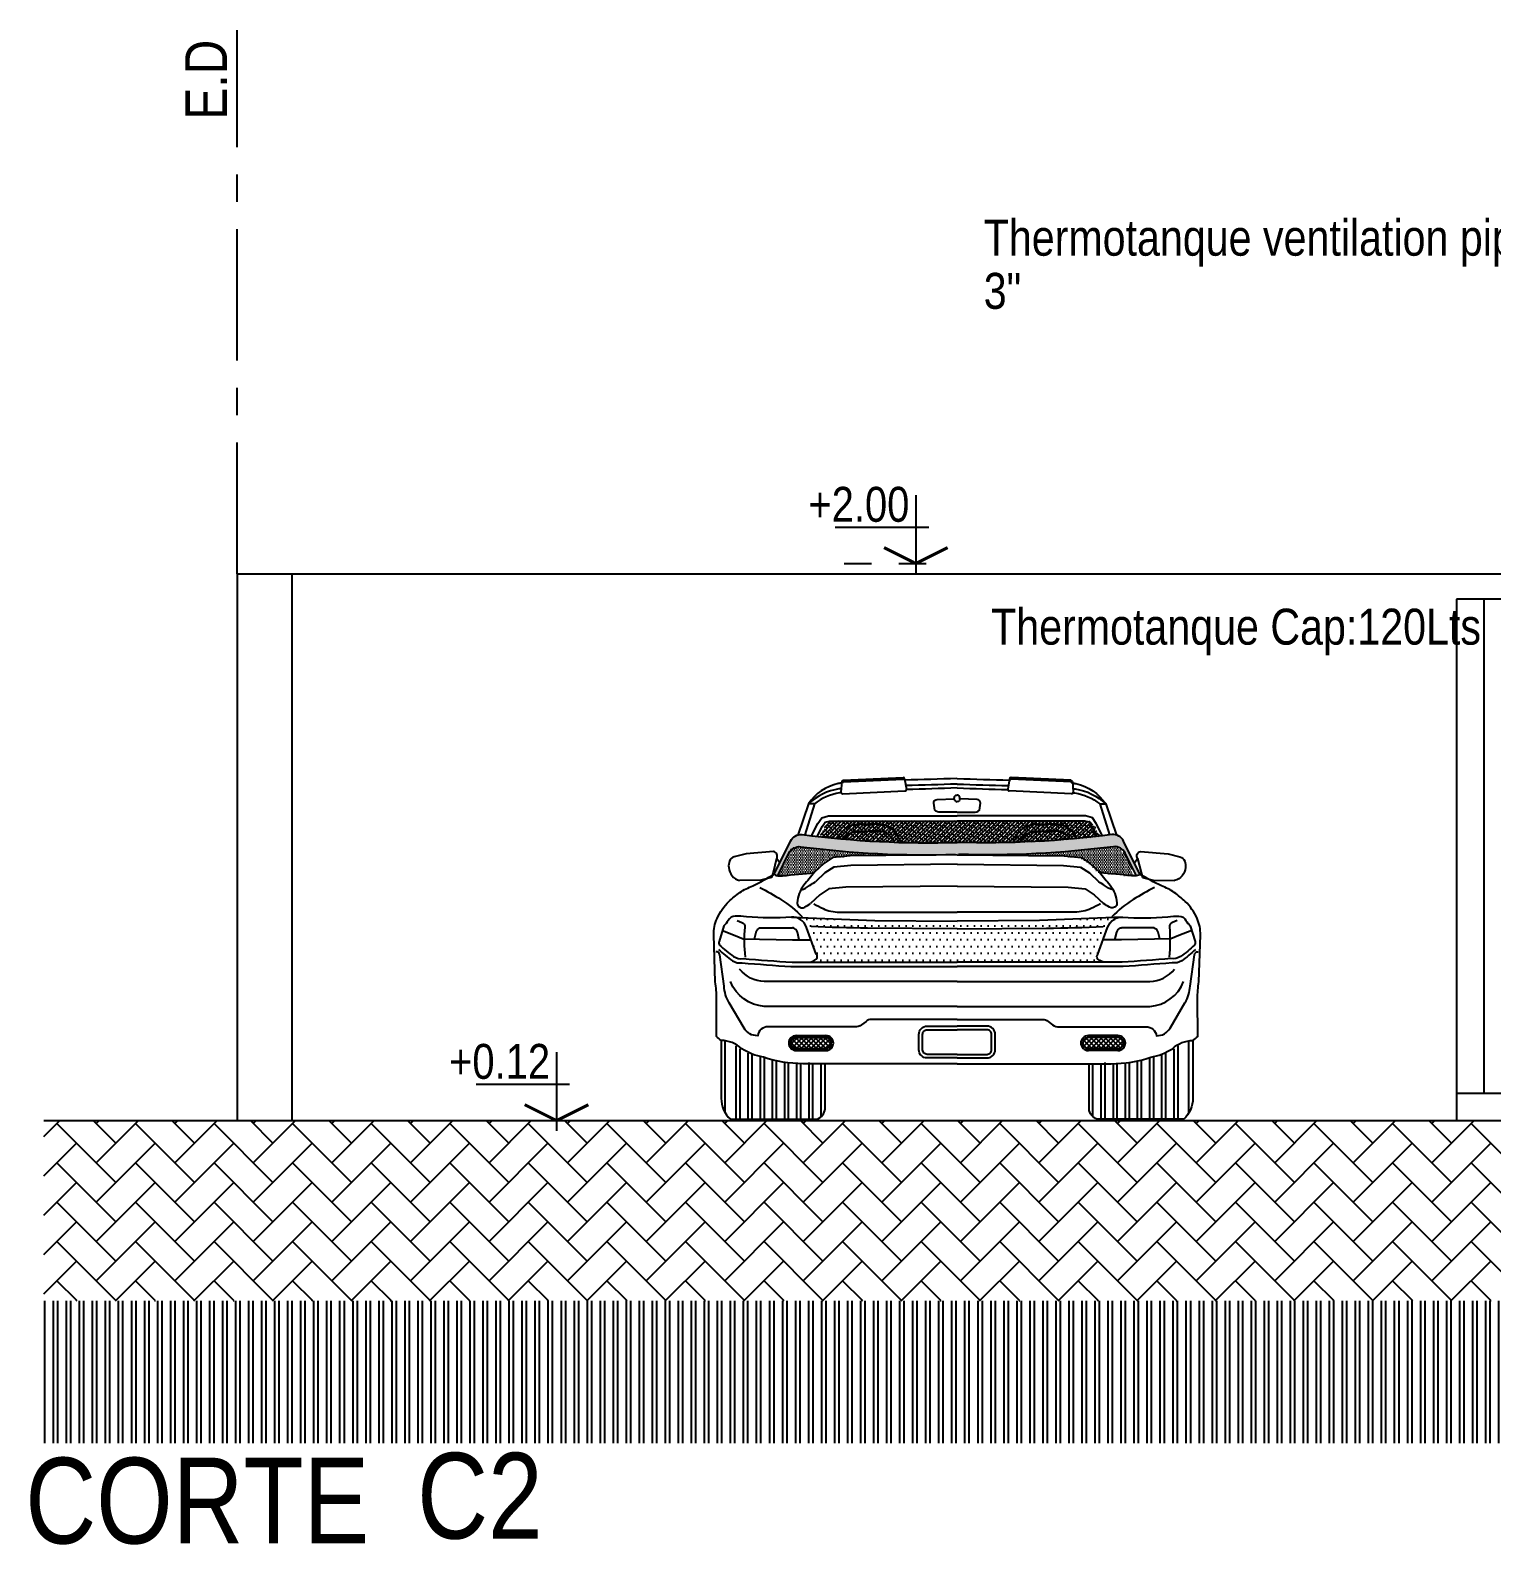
# Model space of a CAD drawing. Header units: millimetres. Extents: x 221 to 543, y -43 to 148.
# Drawn here: x 274.48 to 279.83, y 39.84 to 45.38 of the extents above; entities that cross this region are included whole.
import ezdxf
from ezdxf.enums import TextEntityAlignment as Align

# ---------------------------------------------------------------- set-up
doc = ezdxf.new("R2010")
doc.units = ezdxf.units.MM
doc.linetypes.add('ACAD_ISO04W100', pattern=[30, 24, -3, 0, -3])
doc.linetypes.add('HIDDEN2', pattern=[4.7625, 3.175, -1.5875])
for name, color, linetype in [('10-M-A-100', 3, 'Continuous'), ('10-NIVELES EN CORTE', 7, 'Continuous'), ('10-SOLADOS', 15, 'Continuous'), ('BOXTER', 7, 'Continuous'), ('CARRERA911', 7, 'Continuous')]:
    doc.layers.add(name, color=color, linetype=linetype)
doc.styles.add('gardel', font='ARIALN.TTF')
doc.styles.add('NARROW', font='ARIALN.TTF')

# ---------------------------------------------------------------- blocks, each defined once
blk = doc.blocks.new('CAR1_BACK')
at = {"layer": 'BOXTER'}
h = blk.add_hatch(dxfattribs=at)
h.set_pattern_fill('ANSI38', color=256, scale=0.075, style=0)
h.set_pattern_definition([(45, (-493.356793, -92.587259), (-0.00662912607, 0.00662912607), []), (135, (-493.356793, -92.587259), (-0.01988737822, 0.00662912607), [0.0234375, -0.0140625])])
h.paths.add_polyline_path([(0.5028, 1.0713), (0.493, 1.086), (0.4772, 1.0905), (0.0101, 1.0905), (-0.4571, 1.0905), (-0.4729, 1.086), (-0.4827, 1.0713), (-0.5018, 1.0341, 0.035424), (0.0101, 1.0123, 0.035424), (0.5219, 1.0341)])
h = blk.add_hatch(dxfattribs=at)
h.set_pattern_fill('DOTS', color=256, scale=0.1, style=0)
h.set_pattern_definition([(0, (-499.034982, -93.499769), (0.003125, 0.00625), [0, -0.00625])])
h.paths.add_polyline_path([(0.5723, 0.9964, -0.313695), (0.615, 0.9727), (0.6559, 0.8894, 0.16231), (0.6685, 0.8959), (0.6093, 1.0168, 0.313695), (0.5666, 1.0405, -0.039235), (0, 1.012, -0.039235), (-0.5666, 1.0405, 0.313695), (-0.6093, 1.0168), (-0.6685, 0.8959, 0.16231), (-0.6559, 0.8894), (-0.615, 0.9727, -0.313695), (-0.5723, 0.9964, 0.039235), (-0.0058, 0.968), (0.0058, 0.968, 0.039235)])
h = blk.add_hatch(dxfattribs=at)
h.set_pattern_fill('DOTS', color=256, scale=0.1, style=0)
h.set_pattern_definition([(180, (499.03087, -93.085565), (-0.003125, 0.00625), [0, -0.00625])])
h.paths.add_polyline_path([(-0.6424, 0.8899), (-0.6544, 0.8891, -0.06258), (-0.66, 0.8893), (-0.6191, 0.9726, -0.313695), (-0.5764, 0.9963, 0.023068), (-0.2437, 0.9688), (-0.2437, 0.964), (-0.3957, 0.9626), (-0.458, 0.9562), (-0.491, 0.9346), (-0.5265, 0.9013, 0.000379)])
h = blk.add_hatch(dxfattribs=at)
h.set_pattern_fill('DOTS', color=256, scale=0.1, style=0)
h.set_pattern_definition([(0, (-499.0405936, -93.085565), (0.003125, 0.00625), [0, -0.00625])])
h.paths.add_polyline_path([(0.6327, 0.8899), (0.6446, 0.8891, 0.06258), (0.6502, 0.8893), (0.6094, 0.9726, 0.313695), (0.5667, 0.9963, -0.023068), (0.234, 0.9688), (0.234, 0.964), (0.386, 0.9626), (0.4483, 0.9562), (0.4813, 0.9346), (0.5168, 0.9013, -0.000379)])
h = blk.add_hatch(dxfattribs=at)
h.set_pattern_fill('ANSI37', color=256, scale=0.1, style=0)
h.set_pattern_definition([(45, (-497.013665, -92.58753), (-0.00883883476, 0.00883883476), []), (135, (-497.013665, -92.58753), (-0.00883883476, -0.00883883476), [])])
h.paths.add_polyline_path([(-0.4801, 0.3056), (-0.5883, 0.3056, 1), (-0.5883, 0.2506), (-0.4801, 0.2506, 1)])
h.paths.add_polyline_path([(-0.5883, 0.2581), (-0.5883, 0.2581)], flags=16)
h.paths.add_polyline_path([(0.5883, 0.3056), (0.4801, 0.3056, 1), (0.4801, 0.2506), (0.5883, 0.2506, 1)])
h.paths.add_polyline_path([(0.4801, 0.2581), (0.4801, 0.2581)], flags=16)
at = {"layer": 'CARRERA911'}
h = blk.add_hatch(dxfattribs=at)
h.set_pattern_fill('DOTS', color=256, scale=0.4, style=0)
h.set_pattern_definition([(0, (-497.013665, -87.495802), (0.0125, 0.025), [0, -0.025])])
h.paths.add_polyline_path([(0.5505, 0.7011, -0.166159), (0.5741, 0.7305, -0.10201), (0.5934, 0.7379), (0.3014, 0.7258), (0, 0.7236), (-0.3014, 0.7258), (-0.5934, 0.7379, -0.10201), (-0.5741, 0.7305, -0.166159), (-0.5505, 0.7011), (-0.5152, 0.603, -0.454835), (-0.5152, 0.5853, -0.181211), (-0.5466, 0.5735), (0, 0.5735), (0.5466, 0.5735, -0.181211), (0.5152, 0.5853, -0.454835), (0.5152, 0.603)])
at = {"layer": 'BOXTER'}
for p, q in [((-0.4216, 1.2343), (-0.4246, 1.1957)), ((-0.4165, 1.2392), (-0.1975, 1.2491)), ((-0.4157, 1.2334), (-0.1967, 1.2433)), ((-0.192, 1.2447), (-0.1855, 1.2065)), ((0.192, 1.2447), (0.1855, 1.2065)), ((0.4157, 1.2334), (0.1967, 1.2433)), ((0.4165, 1.2392), (0.1975, 1.2491)), ((0.4216, 1.2343), (0.4246, 1.1957)), ((-0.419, 1.1899), (-0.1905, 1.2003)), ((0.419, 1.1899), (0.1905, 1.2003)), ((-0.5437, 1.1528), (-0.583, 1.0389)), ((-0.5219, 1.1528), (-0.5569, 1.0392)), ((0.5219, 1.1528), (0.5569, 1.0392)), ((0.5437, 1.1528), (0.583, 1.0389)), ((-0.3635, 1.0785), (-0.3247, 1.0785)), ((-0.3635, 1.0535), (-0.3247, 1.0535)), ((-0.2859, 1.0785), (-0.3247, 1.0785)), ((-0.2859, 1.0535), (-0.3247, 1.0535)), ((0.2859, 1.0785), (0.3247, 1.0785)), ((0.2859, 1.0535), (0.3247, 1.0535)), ((0.3635, 1.0785), (0.3247, 1.0785)), ((0.3635, 1.0535), (0.3247, 1.0535)), ((-0.6604, 0.9535), (-0.6729, 0.9014)), ((-0.4539, 0.9564), (-0.4869, 0.9348)), ((-0.3916, 0.9627), (-0.4539, 0.9564)), ((0, 0.9665), (-0.3916, 0.9627)), ((0, 0.9665), (0.3916, 0.9627)), ((0.3916, 0.9627), (0.4539, 0.9564)), ((0.4539, 0.9564), (0.4869, 0.9348)), ((0.6604, 0.9535), (0.6729, 0.9014)), ((-0.6729, 0.9014), (-0.6787, 0.8841)), ((-0.4869, 0.9348), (-0.521, 0.9028)), ((-0.4842, 0.9002), (-0.5182, 0.8682)), ((-0.4511, 0.9218), (-0.4842, 0.9002)), ((-0.3889, 0.9281), (-0.4511, 0.9218)), ((0, 0.9319), (-0.3889, 0.9281)), ((0, 0.9319), (0.3889, 0.9281)), ((0.3889, 0.9281), (0.4511, 0.9218)), ((0.4511, 0.9218), (0.4842, 0.9002)), ((0.4842, 0.9002), (0.5182, 0.8682)), ((0.4869, 0.9348), (0.521, 0.9028)), ((0.6729, 0.9014), (0.6787, 0.8841)), ((-0.7177, 0.874), (-0.7956, 0.8725)), ((-0.6787, 0.8841), (-0.7177, 0.874)), ((-0.4689, 0.8421), (-0.502, 0.8205)), ((-0.4066, 0.8484), (-0.4689, 0.8421)), ((0, 0.8524), (-0.4066, 0.8484)), ((0, 0.8524), (0.4066, 0.8484)), ((0.4066, 0.8484), (0.4689, 0.8421)), ((0.4689, 0.8421), (0.502, 0.8205)), ((0.6787, 0.8841), (0.7177, 0.874)), ((0.7177, 0.874), (0.7956, 0.8725)), ((-0.502, 0.8205), (-0.536, 0.7885)), ((0.502, 0.8205), (0.536, 0.7885)), ((-0.8582, 0.6901), (-0.8117, 0.6717)), ((-0.8117, 0.6717), (-0.7823, 0.6599)), ((0.8117, 0.6717), (0.7823, 0.6599)), ((0.8582, 0.6901), (0.8117, 0.6717)), ((-0.7823, 0.6599), (-0.6016, 0.656)), ((-0.6016, 0.656), (-0.5343, 0.656)), ((0.6016, 0.656), (0.5343, 0.656)), ((0.7823, 0.6599), (0.6016, 0.656)), ((0, 0.5027), (-0.7051, 0.5027)), ((0, 0.5027), (0.7051, 0.5027)), ((0, 0.4123), (-0.7051, 0.4123)), ((0, 0.4123), (0.7051, 0.4123)), ((-0.8481, 0.0241), (-0.8481, 0.2866)), ((-0.5883, 0.3056), (-0.4801, 0.3056)), ((-0.5883, 0.2981), (-0.4801, 0.2981)), ((0.5883, 0.3056), (0.4801, 0.3056)), ((0.5883, 0.2981), (0.4801, 0.2981)), ((0.8481, 0.0241), (0.8481, 0.2866)), ((-0.8083, 0), (-0.8083, 0.2684)), ((-0.7939, 0), (-0.7939, 0.257)), ((-0.7638, 0), (-0.7638, 0.2411)), ((-0.7494, 0), (-0.7494, 0.2355)), ((-0.7194, 0), (-0.7194, 0.2273)), ((-0.705, 0), (-0.705, 0.2231)), ((-0.5883, 0.2581), (-0.4801, 0.2581)), ((-0.5883, 0.2506), (-0.4801, 0.2506)), ((0.5883, 0.2581), (0.4801, 0.2581)), ((0.5883, 0.2506), (0.4801, 0.2506)), ((0.705, 0), (0.705, 0.2231)), ((0.7194, 0), (0.7194, 0.2273)), ((0.7494, 0), (0.7494, 0.2355)), ((0.7638, 0), (0.7638, 0.2411)), ((0.7939, 0), (0.7939, 0.257)), ((0.8083, 0), (0.8083, 0.2684)), ((-0.6749, 0), (-0.6749, 0.2148)), ((-0.6605, 0), (-0.6605, 0.2117)), ((-0.6305, 0), (-0.6305, 0.2066)), ((-0.6161, 0), (-0.6161, 0.2049)), ((-0.586, 0), (-0.586, 0.2029)), ((-0.5716, 0), (-0.5716, 0.2027)), ((-0.5415, 0), (-0.5415, 0.2066)), ((-0.5272, 0), (-0.5272, 0.2049)), ((-0.4971, 0.009), (-0.4971, 0.2029)), ((0.4971, 0.009), (0.4971, 0.2029)), ((0.5272, 0), (0.5272, 0.2049)), ((0.5415, 0), (0.5415, 0.2066)), ((0.5716, 0), (0.5716, 0.2027)), ((0.586, 0), (0.586, 0.2029)), ((0.6161, 0), (0.6161, 0.2049)), ((0.6305, 0), (0.6305, 0.2066)), ((0.6605, 0), (0.6605, 0.2117)), ((0.6749, 0), (0.6749, 0.2148))]:
    blk.add_line(p, q, dxfattribs=at)
for points in [[(-0.4207, 1.2293, 0.003442), (-0.4348, 1.2274, 0.195239), (-0.5437, 1.1528)], [(-0.0007, 1.2457, -0.002341), (-0.1915, 1.24, -0.002341)], [(0, 1.2255, -0.002301), (-0.1877, 1.2198, -0.002301)], [(0, 1.2255, 0.002301), (0.1877, 1.2198, 0.002301)], [(0.0007, 1.2457, 0.002341), (0.1915, 1.24, 0.002341)], [(0.4207, 1.2293, -0.003442), (0.4348, 1.2274, -0.195239), (0.5437, 1.1528)], [(-0.4236, 1.2085, 0.002086), (-0.4319, 1.2074, 0.158223), (-0.5438, 1.1528)], [(-0.4244, 1.1938, 0.001402), (-0.4299, 1.193, 0.136653), (-0.5219, 1.1528, 0.136653)], [(0, 1.211, -0.002271), (-0.1854, 1.2054, -0.002271)], [(-0.0008, 1.122), (-0.061, 1.122, -0.192449), (-0.0817, 1.1303), (-0.0852, 1.1559, -0.477894), (-0.0734, 1.1684), (-0.0105, 1.1709, 0.369762), (0, 1.1607, 0.292319)], [(-0.0105, 1.1709, -0.133339), (-0.0076, 1.1822, -0.192535), (0, 1.185, -0.192535)], [(0, 1.211, 0.002271), (0.1854, 1.2054, 0.002271)], [(0.0105, 1.1709, 0.133339), (0.0076, 1.1822, 0.192535), (0, 1.185, 0.192535)], [(0.0008, 1.122), (0.061, 1.122, 0.192449), (0.0817, 1.1303), (0.0852, 1.1559, 0.477894), (0.0734, 1.1684), (0.0105, 1.1709, -0.369762), (0, 1.1607, -0.292319)], [(0.4236, 1.2085, -0.002086), (0.4319, 1.2074, -0.158223), (0.5438, 1.1528)], [(0.4244, 1.1938, -0.001402), (0.4299, 1.193, -0.136653), (0.5219, 1.1528, -0.136653)], [(-0.4376, 1.0261, -0.00227), (-0.4354, 1.0307, -0.159797), (-0.3976, 1.0703, -0.112669), (-0.3635, 1.0785)], [(-0.4135, 1.024, -0.242964), (-0.3635, 1.0535)], [(-0.2055, 1.012, 0.009136), (-0.214, 1.0307, 0.159797), (-0.2517, 1.0703, 0.112669), (-0.2859, 1.0785)], [(-0.2302, 1.0128, 0.000575), (-0.2307, 1.014, 0.290372), (-0.2859, 1.0535)], [(0.2055, 1.012, -0.009136), (0.214, 1.0307, -0.159797), (0.2517, 1.0703, -0.112669), (0.2859, 1.0785)], [(0.2302, 1.0128, -0.000575), (0.2307, 1.014, -0.290372), (0.2859, 1.0535)], [(0.4376, 1.0261, 0.00227), (0.4354, 1.0307, 0.159797), (0.3976, 1.0703, 0.112669), (0.3635, 1.0785)], [(0.4135, 1.024, 0.242964), (0.3635, 1.0535)], [(-0.6685, 0.8959), (-0.6093, 1.0168, -0.313695), (-0.5666, 1.0405, 0.039235), (0, 1.012, -1.106643)], [(0.6685, 0.8959), (0.6093, 1.0168, 0.313695), (0.5666, 1.0405, -0.039235), (0, 1.012, 1.106643)], [(-0.7715, 0.9698), (-0.8152, 0.9593, 0.255954), (-0.8325, 0.9435, 0.109928), (-0.8352, 0.9203, 0.328216), (-0.7956, 0.8725, -1.878061)], [(-0.6486, 0.9367), (-0.6604, 0.9535, 0.563388), (-0.6715, 0.9782), (-0.7715, 0.9698)], [(-0.6559, 0.8894), (-0.615, 0.9727, -0.313695), (-0.5723, 0.9964, 0.039235), (-0.0058, 0.968)], [(0.6559, 0.8894), (0.615, 0.9727, 0.313695), (0.5723, 0.9964, -0.039235), (0.0058, 0.968)], [(0.6486, 0.9367), (0.6604, 0.9535, -0.563388), (0.6715, 0.9782), (0.7715, 0.9698)], [(0.7715, 0.9698), (0.8152, 0.9593, -0.255954), (0.8325, 0.9435, -0.109928), (0.8352, 0.9203, -0.328216), (0.7956, 0.8725, 1.878061)], [(-0.8626, 0.2877, -0.053296), (-0.8805, 0.3023), (-0.8797, 0.44, 0.041329), (-0.8844, 0.502), (-0.89, 0.6736, -0.114228), (-0.8781, 0.734, -0.09631), (-0.8343, 0.7961, -0.03892), (-0.7945, 0.8287, -0.069384), (-0.7475, 0.8526, 0.014198), (-0.6685, 0.8959, 0.091075)], [(-0.6685, 0.8959, 0.227198), (-0.6502, 0.8893), (-0.6383, 0.8901, -0.00038), (-0.5221, 0.9015, -0.00038)], [(-0.521, 0.9028, 0.01635), (-0.5602, 0.8551, 0.147608), (-0.5846, 0.7907, 0.198133), (-0.5807, 0.779, 0.36084), (-0.5573, 0.7751, 0.017716), (-0.536, 0.7885, 0.024493)], [(0.521, 0.9028, -0.01635), (0.5602, 0.8551, -0.147608), (0.5846, 0.7907, -0.198133), (0.5807, 0.779, -0.36084), (0.5573, 0.7751, -0.017716), (0.536, 0.7885, -0.024493)], [(0.6685, 0.8959, -0.227198), (0.6502, 0.8893), (0.6383, 0.8901, 0.00038), (0.5221, 0.9015, 0.00038)], [(0.8626, 0.2877, 0.053296), (0.8805, 0.3023), (0.8797, 0.44, -0.041329), (0.8844, 0.502), (0.89, 0.6736, 0.114228), (0.8781, 0.734, 0.09631), (0.8343, 0.7961, 0.03892), (0.7945, 0.8287, 0.069384), (0.7475, 0.8526, -0.014198), (0.6685, 0.8959, -0.091075)], [(-0.7219, 0.8475, -0.014146), (-0.6441, 0.8029, -0.06722), (-0.5663, 0.7395, -0.39548)], [(-0.5707, 0.8388, 0.112771), (-0.5395, 0.8548, 0.017716), (-0.5182, 0.8682)], [(0.5707, 0.8388, -0.112771), (0.5395, 0.8548, -0.017716), (0.5182, 0.8682)], [(0.7219, 0.8475, 0.014146), (0.6441, 0.8029, 0.06722), (0.5663, 0.7395, 0.39548)], [(-0.5243, 0.7871, 0.017844), (-0.4903, 0.7701, 0.10387), (-0.4307, 0.7567), (0, 0.7567)], [(0.5243, 0.7871, -0.017844), (0.4903, 0.7701, -0.10387), (0.4307, 0.7567), (0, 0.7567)], [(-0.5466, 0.5735, 0.181211), (-0.5152, 0.5853, 0.454835), (-0.5152, 0.603), (-0.5505, 0.7011, 0.166159), (-0.5741, 0.7305, 0.162191), (-0.6055, 0.7384, -0.044364), (-0.7705, 0.7403, 0.026515), (-0.8117, 0.7423, 0.279915), (-0.8372, 0.7266, -0.101088), (-0.853, 0.707), (-0.8706, 0.6501, 0.225263), (-0.8687, 0.6363, 0.765898)], [(-0.8047, 0.7259), (-0.7874, 0.7195, -0.339219), (-0.7765, 0.7022, 0.051811), (-0.7753, 0.5928, 0.722771)], [(0.5466, 0.5735, -0.181211), (0.5152, 0.5853, -0.454835), (0.5152, 0.603), (0.5505, 0.7011, -0.166159), (0.5741, 0.7305, -0.162191), (0.6055, 0.7384, 0.044364), (0.7705, 0.7403, -0.026515), (0.8117, 0.7423, -0.279915), (0.8372, 0.7266, 0.101088), (0.853, 0.707), (0.8706, 0.6501, -0.225263), (0.8687, 0.6363, -0.765898)], [(0.8047, 0.7259), (0.7874, 0.7195, 0.339219), (0.7765, 0.7022, -0.051811), (0.7753, 0.5928, -0.722771)], [(-0.741, 0.6599), (-0.7351, 0.6834, -0.241561), (-0.7214, 0.6991), (-0.6016, 0.6991)], [(-0.5774, 0.656), (-0.5843, 0.6834, 0.241561), (-0.598, 0.6991), (-0.6016, 0.6991)], [(-0.3273, 0.6985, -0.005791), (-0.5343, 0.704, -6.593652)], [(0.3273, 0.6985, 0.005791), (0.5343, 0.704, 6.593652)], [(0.5774, 0.656), (0.5843, 0.6834, -0.241561), (0.598, 0.6991), (0.6016, 0.6991)], [(0.741, 0.6599), (0.7351, 0.6834, 0.241561), (0.7214, 0.6991), (0.6016, 0.6991)], [(-0.7789, 0.3332), (-0.8335, 0.4249, -0.123165), (-0.8521, 0.4868), (-0.8682, 0.6008, 0.406033), (-0.8824, 0.6118, 0.406033)], [(-0.8726, 0.6206, 0.038726), (-0.8215, 0.5794, 0.193943), (-0.7862, 0.5716, 0.004191), (-0.6075, 0.5579), (0, 0.5579)], [(-0.8687, 0.6363, 0.038726), (-0.8176, 0.5951, 0.193943), (-0.7823, 0.5873, 0.004191), (-0.6036, 0.5735), (0, 0.5735)], [(0.8687, 0.6363, -0.038726), (0.8176, 0.5951, -0.193943), (0.7823, 0.5873, -0.004191), (0.6036, 0.5735), (0, 0.5735)], [(0.8726, 0.6206, -0.038726), (0.8215, 0.5794, -0.193943), (0.7862, 0.5716, -0.004191), (0.6075, 0.5579), (0, 0.5579)], [(0.7789, 0.3332), (0.8335, 0.4249, 0.123165), (0.8521, 0.4868), (0.8682, 0.6008, -0.406033), (0.8824, 0.6118, -0.406033)], [(-0.7051, 0.4123, -0.292958), (-0.8284, 0.5027)], [(-0.7051, 0.5027, -0.212621), (-0.7954, 0.5486)], [(0.7051, 0.5027, 0.212621), (0.7954, 0.5486)], [(0.7051, 0.4123, 0.292958), (0.8284, 0.5027)], [(0, 0.3646), (-0.3136, 0.3646, 0.192454), (-0.3327, 0.3569), (-0.3492, 0.3442, -0.208195), (-0.3746, 0.3379), (-0.6911, 0.3379, 0.372829), (-0.7293, 0.3049, -0.282593), (-0.7789, 0.3332)], [(0, 0.2235), (-0.1096, 0.2235, -0.414214), (-0.1395, 0.2533), (-0.1395, 0.31), (-0.1395, 0.31, -0.414214), (-0.1096, 0.3399), (0, 0.3399)], [(0, 0.3646), (0.3136, 0.3646, -0.192454), (0.3327, 0.3569), (0.3492, 0.3442, 0.208195), (0.3746, 0.3379), (0.6911, 0.3379, -0.372829), (0.7293, 0.3049, 0.282593), (0.7789, 0.3332)], [(0, 0.2235), (0.1096, 0.2235, 0.414214), (0.1395, 0.2533), (0.1395, 0.31), (0.1395, 0.31, 0.414214), (0.1096, 0.3399), (0, 0.3399)], [(-0.8626, 0.2877), (-0.8626, 0.0758, 0.210416), (-0.8292, 0)], [(-0.7877, 0.2576, 0.189566), (-0.8626, 0.2877, 0.189566)], [(0, 0.2369), (-0.1096, 0.2369, -0.414214), (-0.126, 0.2533), (-0.126, 0.31, -0.414214), (-0.1096, 0.3264), (0, 0.3264)], [(0, 0.2369), (0.1096, 0.2369, 0.414214), (0.126, 0.2533), (0.126, 0.31, 0.414214), (0.1096, 0.3264), (0, 0.3264)], [(0.7877, 0.2576, -0.189566), (0.8626, 0.2877, -0.189566)], [(0.8626, 0.2877), (0.8626, 0.0758, -0.210416), (0.8292, 0)], [(0, 0.2027), (-0.5639, 0.2027, -0.08214), (-0.7081, 0.2265, -0.098752), (-0.7877, 0.2576)], [(0, 0.2027), (0.5639, 0.2027, 0.08214), (0.7081, 0.2265, 0.098752), (0.7877, 0.2576)], [(-0.8292, 0), (-0.513, 0, 0.30795), (-0.4827, 0.0379), (-0.4827, 0.2027)], [(0.8292, 0), (0.513, 0, -0.30795), (0.4827, 0.0379), (0.4827, 0.2027)]]:
    blk.add_lwpolyline(points, format="xyb", dxfattribs=at)
for points in [[(-0.5219, 1.1528), (-0.5437, 1.1528)], [(-0.5319, 1.0365), (-0.5093, 1.0807), (-0.4949, 1.1022), (-0.4698, 1.1093), (-0.4364, 1.1093), (0, 1.1093)], [(0.5319, 1.0365), (0.5093, 1.0807), (0.4949, 1.1022), (0.4698, 1.1093), (0.4364, 1.1093), (0, 1.1093)], [(0.5219, 1.1528), (0.5437, 1.1528)], [(-0.5119, 1.0338), (-0.4928, 1.071), (-0.4829, 1.0857), (-0.4672, 1.0902), (0, 1.0902)], [(-0.3717, 1.0525), (-0.3717, 1.0525)], [(-0.2777, 1.0525), (-0.2777, 1.0525)], [(0.5119, 1.0338), (0.4928, 1.071), (0.4829, 1.0857), (0.4672, 1.0902), (0, 1.0902)], [(0.2777, 1.0525), (0.2777, 1.0525)], [(0.3717, 1.0525), (0.3717, 1.0525)], [(-0.6055, 0.7384), (-0.3014, 0.7258), (0, 0.7236)], [(0.6055, 0.7384), (0.3014, 0.7258), (0, 0.7236)], [(0, 0.6961), (-0.3273, 0.6985)], [(0, 0.6961), (0.3273, 0.6985)]]:
    blk.add_lwpolyline(points, dxfattribs=at)
for centre, radius, start, end in [((-0.4163, 1.2339), 0.00534, 92.5909, 175.5372), ((-0.4155, 1.2281), 0.00534, 92.5909, 175.5372), ((-0.1972, 1.2438), 0.00534, 9.6445, 92.5909), ((-0.1964, 1.238), 0.00534, 9.6445, 92.5909), ((0.1964, 1.238), 0.00534, 87.4091, 170.3555), ((0.1972, 1.2438), 0.00534, 87.4091, 170.3555), ((0.4155, 1.2281), 0.00534, 4.4628, 87.4091), ((0.4163, 1.2339), 0.00534, 4.4628, 87.4091), ((-0.4193, 1.1953), 0.00534, 175.5372, 272.5909), ((-0.1907, 1.2056), 0.00534, 272.5909, 9.6445), ((0.1907, 1.2056), 0.00534, 170.3555, 267.4091), ((0.4193, 1.1953), 0.00534, 267.4091, 4.4628), ((-0.5883, 0.2781), 0.0275, 90, 270), ((-0.5883, 0.2781), 0.02, 90, 270), ((-0.4801, 0.2781), 0.0275, 270, 90), ((-0.4801, 0.2781), 0.02, 270, 90), ((0.4801, 0.2781), 0.0275, 90, 270), ((0.4801, 0.2781), 0.0275, 90, 270), ((0.4801, 0.2781), 0.02, 90, 270), ((0.5883, 0.2781), 0.0275, 270, 90), ((0.5883, 0.2781), 0.02, 270, 90)]:
    blk.add_arc(centre, radius, start, end, dxfattribs=at)
blk = doc.blocks.new('NIVEL-CORTE')
at = {"color": 8}
for p, q in [((0, 0.3332), (0, -0.0499)), ((-0.0639, 0.1759), (0.3926, 0.1759))]:
    blk.add_line(p, q, dxfattribs=at)
at = {"layer": '10-M-A-100', "color": 8, "linetype": 'HIDDEN2', "ltscale": 0.03}
blk.add_line((0.3491, 0), (-0.0639, 0), dxfattribs=at)
at = {"layer": '10-NIVELES EN CORTE', "const_width": 0.015}
for points in [[(0, 0), (-0.1552, 0.0778)], [(0, 0), (0.1552, 0.0778)]]:
    blk.add_lwpolyline(points, dxfattribs=at)
at = {"layer": '10-NIVELES EN CORTE', "style": 'NARROW'}
blk.add_attdef('NIVEL', (0.0552, 0.2039), '', height=0.17, dxfattribs=at)

msp = doc.modelspace()

# ---------------------------------------------------------------- hatches: boundary and pattern name
h = msp.add_hatch()
h.set_pattern_fill('ANSI32', color=251, scale=0.005, angle=45, style=0)
h.set_pattern_definition([(90, (67.827806, 0.05659), (-0.047625, 3e-18), []), (90, (67.84368, 0.072465), (-0.047625, 3e-18), [])])
h.paths.add_polyline_path([(281.1349, 40.7326), (274.5328, 40.7326), (274.5328, 40.2119), (281.1349, 40.2119)])
h.paths.add_polyline_path([(285.5658, 40.7326), (281.1349, 40.7326), (281.1349, 40.2119), (285.5658, 40.2119)])
h.paths.add_polyline_path([(290.0854, 40.7326), (285.5658, 40.7326), (285.5658, 40.2119), (290.0854, 40.2119)])
h.paths.add_polyline_path([(294.8573, 40.7326), (290.0854, 40.7326), (290.0854, 40.2119), (294.8573, 40.2119)])
h.paths.add_polyline_path([(299.8386, 40.7326), (294.8573, 40.7326), (294.8573, 40.2119), (299.8386, 40.2119)])
h.paths.add_polyline_path([(304.0944, 40.7326), (299.8386, 40.7326), (299.8386, 40.2119), (304.0944, 40.2119)])

# ---------------------------------------------------------------- linework, layer by layer
at = {"color": 252, "linetype": 'ACAD_ISO04W100', "ltscale": 0.02}
msp.add_line((275.2396, 43.3918), (275.2396, 45.3797), dxfattribs=at)
at = {"color": 2}
for p, q in [((275.2396, 43.3918), (275.2396, 41.3918)), ((275.2396, 43.3918), (275.4396, 43.3918)), ((275.4396, 43.3918), (275.4396, 41.3918))]:
    msp.add_line(p, q, dxfattribs=at)
at = {"color": 250}
msp.add_line((275.4396, 43.3918), (280.0042, 43.3918), dxfattribs=at)
for p, q in [((279.6996, 43.2996), (279.6996, 41.396)), ((279.7996, 43.2996), (279.6996, 43.2996)), ((279.7996, 43.2996), (279.7996, 41.4918)), ((279.6996, 41.4918), (280.2896, 41.4918))]:
    msp.add_line(p, q)
at = {"color": 253}
for p, q in [((280.0042, 43.2996), (279.7996, 43.2996)), ((274.5328, 41.3335), (274.5911, 41.3918)), ((274.7958, 41.1655), (274.5803, 41.381)), ((274.7958, 41.3092), (274.7132, 41.3918)), ((274.724, 41.381), (274.7348, 41.3918)), ((274.724, 41.2373), (274.8785, 41.3918)), ((275.0832, 41.1655), (274.8677, 41.381)), ((275.0832, 41.3092), (275.0005, 41.3918)), ((275.0114, 41.381), (275.0222, 41.3918)), ((275.0114, 41.2373), (275.1659, 41.3918)), ((275.3706, 41.1655), (275.155, 41.381)), ((275.3706, 41.3092), (275.2879, 41.3918)), ((275.2987, 41.381), (275.3096, 41.3918)), ((275.2987, 41.2373), (275.4532, 41.3918)), ((275.6579, 41.1655), (275.4424, 41.381)), ((275.6579, 41.3092), (275.5753, 41.3918)), ((275.5861, 41.381), (275.5969, 41.3918)), ((275.5861, 41.2373), (275.7406, 41.3918)), ((275.9453, 41.1655), (275.7298, 41.381)), ((275.9453, 41.3092), (275.8626, 41.3918)), ((275.8735, 41.381), (275.8843, 41.3918)), ((275.8735, 41.2373), (276.028, 41.3918)), ((276.2327, 41.1655), (276.0172, 41.381)), ((276.2327, 41.3092), (276.15, 41.3918)), ((276.1608, 41.381), (276.1717, 41.3918)), ((276.1608, 41.2373), (276.3153, 41.3918)), ((276.52, 41.1655), (276.3045, 41.381)), ((276.52, 41.3092), (276.4374, 41.3918)), ((276.4482, 41.381), (276.459, 41.3918)), ((276.4482, 41.2373), (276.6027, 41.3918)), ((276.8074, 41.1655), (276.5919, 41.381)), ((276.8074, 41.3092), (276.7248, 41.3918)), ((276.7356, 41.381), (276.7464, 41.3918)), ((276.7356, 41.2373), (276.8901, 41.3918)), ((277.0948, 41.1655), (276.8793, 41.381)), ((277.0948, 41.3092), (277.0121, 41.3918)), ((277.0229, 41.381), (277.0338, 41.3918)), ((277.0229, 41.2373), (277.1774, 41.3918)), ((277.3822, 41.1655), (277.1666, 41.381)), ((277.3822, 41.3092), (277.2995, 41.3918)), ((277.3103, 41.381), (277.3211, 41.3918)), ((277.3103, 41.2373), (277.4648, 41.3918)), ((277.6695, 41.1655), (277.454, 41.381)), ((277.6695, 41.3092), (277.5869, 41.3918)), ((277.5977, 41.381), (277.6085, 41.3918)), ((277.5977, 41.2373), (277.7522, 41.3918)), ((277.9569, 41.1655), (277.7414, 41.381)), ((277.9569, 41.3092), (277.8742, 41.3918)), ((277.885, 41.381), (277.8959, 41.3918)), ((277.885, 41.2373), (278.0395, 41.3918)), ((278.2443, 41.1655), (278.0287, 41.381)), ((278.2443, 41.3092), (278.1616, 41.3918)), ((278.1724, 41.381), (278.1832, 41.3918)), ((278.1724, 41.2373), (278.3269, 41.3918)), ((278.5316, 41.1655), (278.3161, 41.381)), ((278.5316, 41.3092), (278.449, 41.3918)), ((278.4598, 41.381), (278.4706, 41.3918)), ((278.4598, 41.2373), (278.6143, 41.3918)), ((278.819, 41.1655), (278.6035, 41.381)), ((278.819, 41.3092), (278.7363, 41.3918)), ((278.7471, 41.381), (278.758, 41.3918)), ((278.7471, 41.2373), (278.9016, 41.3918)), ((279.1064, 41.1655), (278.8908, 41.381)), ((279.1064, 41.3092), (279.0237, 41.3918)), ((279.0345, 41.381), (279.0453, 41.3918)), ((279.0345, 41.2373), (279.189, 41.3918)), ((279.3937, 41.1655), (279.1782, 41.381)), ((279.3937, 41.3092), (279.3111, 41.3918)), ((279.3219, 41.381), (279.3327, 41.3918)), ((279.3219, 41.2373), (279.4764, 41.3918)), ((279.6811, 41.1655), (279.4656, 41.381)), ((279.6811, 41.3092), (279.5985, 41.3918)), ((279.6093, 41.381), (279.6201, 41.3918)), ((279.6093, 41.2373), (279.7637, 41.3918)), ((279.8921, 41.2419), (279.7529, 41.381)), ((274.5328, 41.1898), (274.6522, 41.3092)), ((274.724, 41.0937), (274.9395, 41.3092)), ((275.0114, 41.0937), (275.2269, 41.3092)), ((275.2987, 41.0937), (275.5143, 41.3092)), ((275.5861, 41.0937), (275.8016, 41.3092)), ((275.8735, 41.0937), (276.089, 41.3092)), ((276.1608, 41.0937), (276.3764, 41.3092)), ((276.4482, 41.0937), (276.6637, 41.3092)), ((276.7356, 41.0937), (276.9511, 41.3092)), ((277.0229, 41.0937), (277.2385, 41.3092)), ((277.3103, 41.0937), (277.5258, 41.3092)), ((277.5977, 41.0937), (277.8132, 41.3092)), ((277.885, 41.0937), (278.1006, 41.3092)), ((278.1724, 41.0937), (278.3879, 41.3092)), ((278.4598, 41.0937), (278.6753, 41.3092)), ((278.7471, 41.0937), (278.9627, 41.3092)), ((279.0345, 41.0937), (279.25, 41.3092)), ((279.3219, 41.0937), (279.5374, 41.3092)), ((279.6093, 41.0937), (279.8248, 41.3092)), ((274.7958, 41.0218), (274.5803, 41.2373)), ((275.0832, 41.0218), (274.8677, 41.2373)), ((275.3706, 41.0218), (275.155, 41.2373)), ((275.6579, 41.0218), (275.4424, 41.2373)), ((275.9453, 41.0218), (275.7298, 41.2373)), ((276.2327, 41.0218), (276.0172, 41.2373)), ((276.52, 41.0218), (276.3045, 41.2373)), ((276.8074, 41.0218), (276.5919, 41.2373)), ((277.0948, 41.0218), (276.8793, 41.2373)), ((277.3822, 41.0218), (277.1666, 41.2373)), ((277.6695, 41.0218), (277.454, 41.2373)), ((277.9569, 41.0218), (277.7414, 41.2373)), ((278.2443, 41.0218), (278.0287, 41.2373)), ((278.5316, 41.0218), (278.3161, 41.2373)), ((278.819, 41.0218), (278.6035, 41.2373)), ((279.1064, 41.0218), (278.8908, 41.2373)), ((279.3937, 41.0218), (279.1782, 41.2373)), ((279.6811, 41.0218), (279.4656, 41.2373)), ((279.8921, 41.0982), (279.7529, 41.2373)), ((274.5328, 41.0461), (274.6522, 41.1655)), ((274.724, 40.95), (274.9395, 41.1655)), ((275.0114, 40.95), (275.2269, 41.1655)), ((275.2987, 40.95), (275.5143, 41.1655)), ((275.5861, 40.95), (275.8016, 41.1655)), ((275.8735, 40.95), (276.089, 41.1655)), ((276.1608, 40.95), (276.3764, 41.1655)), ((276.4482, 40.95), (276.6637, 41.1655)), ((276.7356, 40.95), (276.9511, 41.1655)), ((277.0229, 40.95), (277.2385, 41.1655)), ((277.3103, 40.95), (277.5258, 41.1655)), ((277.5977, 40.95), (277.8132, 41.1655)), ((277.885, 40.95), (278.1006, 41.1655)), ((278.1724, 40.95), (278.3879, 41.1655)), ((278.4598, 40.95), (278.6753, 41.1655)), ((278.7471, 40.95), (278.9627, 41.1655)), ((279.0345, 40.95), (279.25, 41.1655)), ((279.3219, 40.95), (279.5374, 41.1655)), ((279.6093, 40.95), (279.8248, 41.1655)), ((274.7958, 40.8781), (274.5803, 41.0937)), ((275.0832, 40.8781), (274.8677, 41.0937)), ((275.3706, 40.8781), (275.155, 41.0937)), ((275.6579, 40.8781), (275.4424, 41.0937)), ((275.9453, 40.8781), (275.7298, 41.0937)), ((276.2327, 40.8781), (276.0172, 41.0937)), ((276.52, 40.8781), (276.3045, 41.0937)), ((276.8074, 40.8781), (276.5919, 41.0937)), ((277.0948, 40.8781), (276.8793, 41.0937)), ((277.3822, 40.8781), (277.1666, 41.0937)), ((277.6695, 40.8781), (277.454, 41.0937)), ((277.9569, 40.8781), (277.7414, 41.0937)), ((278.2443, 40.8781), (278.0287, 41.0937)), ((278.5316, 40.8781), (278.3161, 41.0937)), ((278.819, 40.8781), (278.6035, 41.0937)), ((279.1064, 40.8781), (278.8908, 41.0937)), ((279.3937, 40.8781), (279.1782, 41.0937)), ((279.6811, 40.8781), (279.4656, 41.0937)), ((279.8921, 40.9545), (279.7529, 41.0937)), ((274.5328, 40.9024), (274.6522, 41.0218)), ((274.724, 40.8063), (274.9395, 41.0218)), ((275.0114, 40.8063), (275.2269, 41.0218)), ((275.2987, 40.8063), (275.5143, 41.0218)), ((275.5861, 40.8063), (275.8016, 41.0218)), ((275.8735, 40.8063), (276.089, 41.0218)), ((276.1608, 40.8063), (276.3764, 41.0218)), ((276.4482, 40.8063), (276.6637, 41.0218)), ((276.7356, 40.8063), (276.9511, 41.0218)), ((277.0229, 40.8063), (277.2385, 41.0218)), ((277.3103, 40.8063), (277.5258, 41.0218)), ((277.5977, 40.8063), (277.8132, 41.0218)), ((277.885, 40.8063), (278.1006, 41.0218)), ((278.1724, 40.8063), (278.3879, 41.0218)), ((278.4598, 40.8063), (278.6753, 41.0218)), ((278.7471, 40.8063), (278.9627, 41.0218)), ((279.0345, 40.8063), (279.25, 41.0218)), ((279.3219, 40.8063), (279.5374, 41.0218)), ((279.6093, 40.8063), (279.8248, 41.0218)), ((274.7958, 40.7344), (274.5803, 40.95)), ((275.0832, 40.7344), (274.8677, 40.95)), ((275.3706, 40.7344), (275.155, 40.95)), ((275.6579, 40.7344), (275.4424, 40.95)), ((275.9453, 40.7344), (275.7298, 40.95)), ((276.2327, 40.7344), (276.0172, 40.95)), ((276.52, 40.7344), (276.3045, 40.95)), ((276.8074, 40.7344), (276.5919, 40.95)), ((277.0948, 40.7344), (276.8793, 40.95)), ((277.3822, 40.7344), (277.1666, 40.95)), ((277.6695, 40.7344), (277.454, 40.95)), ((277.9569, 40.7344), (277.7414, 40.95)), ((278.2443, 40.7344), (278.0287, 40.95)), ((278.5316, 40.7344), (278.3161, 40.95)), ((278.819, 40.7344), (278.6035, 40.95)), ((279.1064, 40.7344), (278.8908, 40.95)), ((279.3937, 40.7344), (279.1782, 40.95)), ((279.6811, 40.7344), (279.4656, 40.95)), ((279.8921, 40.8108), (279.7529, 40.95)), ((274.5328, 40.7588), (274.6522, 40.8781)), ((274.794, 40.7326), (274.9395, 40.8781)), ((275.0814, 40.7326), (275.2269, 40.8781)), ((275.3687, 40.7326), (275.5143, 40.8781)), ((275.6561, 40.7326), (275.8016, 40.8781)), ((275.9435, 40.7326), (276.089, 40.8781)), ((276.2308, 40.7326), (276.3764, 40.8781)), ((276.5182, 40.7326), (276.6637, 40.8781)), ((276.8056, 40.7326), (276.9511, 40.8781)), ((277.093, 40.7326), (277.2385, 40.8781)), ((277.3803, 40.7326), (277.5258, 40.8781)), ((277.6677, 40.7326), (277.8132, 40.8781)), ((277.9551, 40.7326), (278.1006, 40.8781)), ((278.2424, 40.7326), (278.3879, 40.8781)), ((278.5298, 40.7326), (278.6753, 40.8781)), ((278.8172, 40.7326), (278.9627, 40.8781)), ((279.1045, 40.7326), (279.25, 40.8781)), ((279.3919, 40.7326), (279.5374, 40.8781)), ((279.6793, 40.7326), (279.8248, 40.8781)), ((274.654, 40.7326), (274.5803, 40.8063)), ((274.9414, 40.7326), (274.8677, 40.8063)), ((275.2287, 40.7326), (275.155, 40.8063)), ((275.5161, 40.7326), (275.4424, 40.8063)), ((275.8035, 40.7326), (275.7298, 40.8063)), ((276.0908, 40.7326), (276.0172, 40.8063)), ((276.3782, 40.7326), (276.3045, 40.8063)), ((276.6656, 40.7326), (276.5919, 40.8063)), ((276.9529, 40.7326), (276.8793, 40.8063)), ((277.2403, 40.7326), (277.1666, 40.8063)), ((277.5277, 40.7326), (277.454, 40.8063)), ((277.815, 40.7326), (277.7414, 40.8063)), ((278.1024, 40.7326), (278.0287, 40.8063)), ((278.3898, 40.7326), (278.3161, 40.8063)), ((278.6771, 40.7326), (278.6035, 40.8063)), ((278.9645, 40.7326), (278.8908, 40.8063)), ((279.2519, 40.7326), (279.1782, 40.8063)), ((279.5392, 40.7326), (279.4656, 40.8063)), ((279.8266, 40.7326), (279.7529, 40.8063)), ((274.6503, 40.7326), (274.6522, 40.7344)), ((274.9377, 40.7326), (274.9395, 40.7344)), ((275.2251, 40.7326), (275.2269, 40.7344)), ((275.5124, 40.7326), (275.5143, 40.7344)), ((275.7998, 40.7326), (275.8016, 40.7344)), ((276.0872, 40.7326), (276.089, 40.7344)), ((276.3745, 40.7326), (276.3764, 40.7344)), ((276.6619, 40.7326), (276.6637, 40.7344)), ((276.9493, 40.7326), (276.9511, 40.7344)), ((277.2366, 40.7326), (277.2385, 40.7344)), ((277.524, 40.7326), (277.5258, 40.7344)), ((277.8114, 40.7326), (277.8132, 40.7344)), ((278.0987, 40.7326), (278.1006, 40.7344)), ((278.3861, 40.7326), (278.3879, 40.7344)), ((278.6735, 40.7326), (278.6753, 40.7344)), ((278.9608, 40.7326), (278.9627, 40.7344)), ((279.2482, 40.7326), (279.25, 40.7344)), ((279.5356, 40.7326), (279.5374, 40.7344)), ((279.823, 40.7326), (279.8248, 40.7344))]:
    msp.add_line(p, q, dxfattribs=at)
at = {"color": 6}
msp.add_line((274.5328, 41.3918), (301.2396, 41.3918), dxfattribs=at)

# ---------------------------------------------------------------- block references
at = {"color": 3}
ref = msp.add_blockref('NIVEL-CORTE', (277.7219, 43.4293), dxfattribs=dict(at, xscale=-0.75, yscale=0.75, zscale=0.75))
ref.add_attrib('NIVEL', '+2.00', (277.3288, 43.5822), dxfattribs={"layer": '10-NIVELES EN CORTE', "height": 0.1275, "style": 'NARROW'})
ref = msp.add_blockref('NIVEL-CORTE', (276.4078, 41.3918), dxfattribs=dict(at, xscale=-0.75, yscale=0.75, zscale=0.75))
ref.add_attrib('NIVEL', '+0.12', (276.0146, 41.5447), dxfattribs={"layer": '10-NIVELES EN CORTE', "height": 0.1275, "style": 'NARROW'})
at = {"layer": 'CARRERA911'}
msp.add_blockref('CAR1_BACK', (277.8728, 41.3974), dxfattribs=at)

# ---------------------------------------------------------------- texts
at = {"color": 0, "style": 'NARROW'}
msp.add_text('E.D', height=0.15289, rotation=90, dxfattribs=at).set_placement((275.2025, 45.0531))
for s, height, p in [('Thermotanque ventilation pipe', 0.131483, (277.9703, 44.5553)), ('3"', 0.13148, (277.9703, 44.3609)), ('Thermotanque Cap:120Lts', 0.131483, (277.9973, 43.1327))]:
    msp.add_text(s, height=height, dxfattribs=at).set_placement(p)
at = {"layer": '10-SOLADOS', "color": 7, "ltscale": 0.1, "style": 'gardel'}
for tag, p in [('CORTE', (275.0934, 40.0022)), ('C2', (276.1276, 40.0201))]:
    msp.add_attdef(tag, text='', height=0.3137, dxfattribs=at).set_placement(p, align=Align.MIDDLE)

doc.saveas('drawing.dxf')
